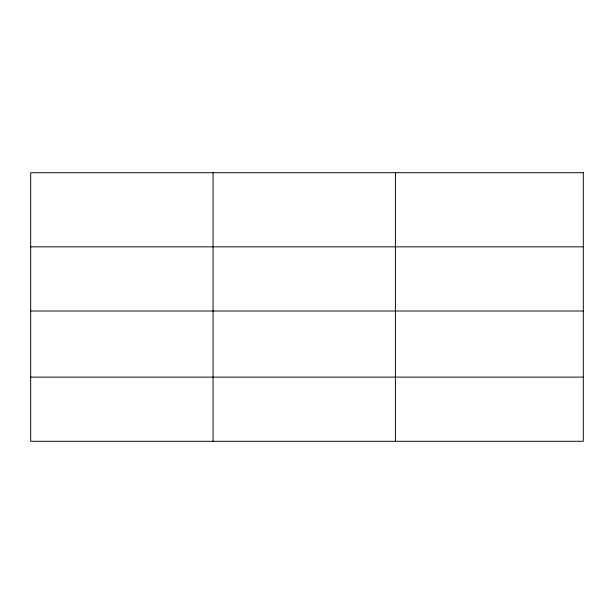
<?xml version="1.0" encoding="UTF-8"?>
<svg xmlns="http://www.w3.org/2000/svg" width="614" height="614" viewBox="0 0 614 614"><rect width="100%" height="100%" fill="white"/><g stroke="black" fill="none" stroke-linecap="round" stroke-linejoin="round"><path stroke-width="0.92" d="M30.7 246.836L583.3 246.836M30.7 311.006L583.3 311.006M30.7 377.119L583.3 377.119M395.416 172.711L395.416 441.289M213.058 172.711L213.058 441.289M583.3 172.711L30.7 172.711L30.7 441.289L583.3 441.289L583.3 172.711"/></g></svg>
